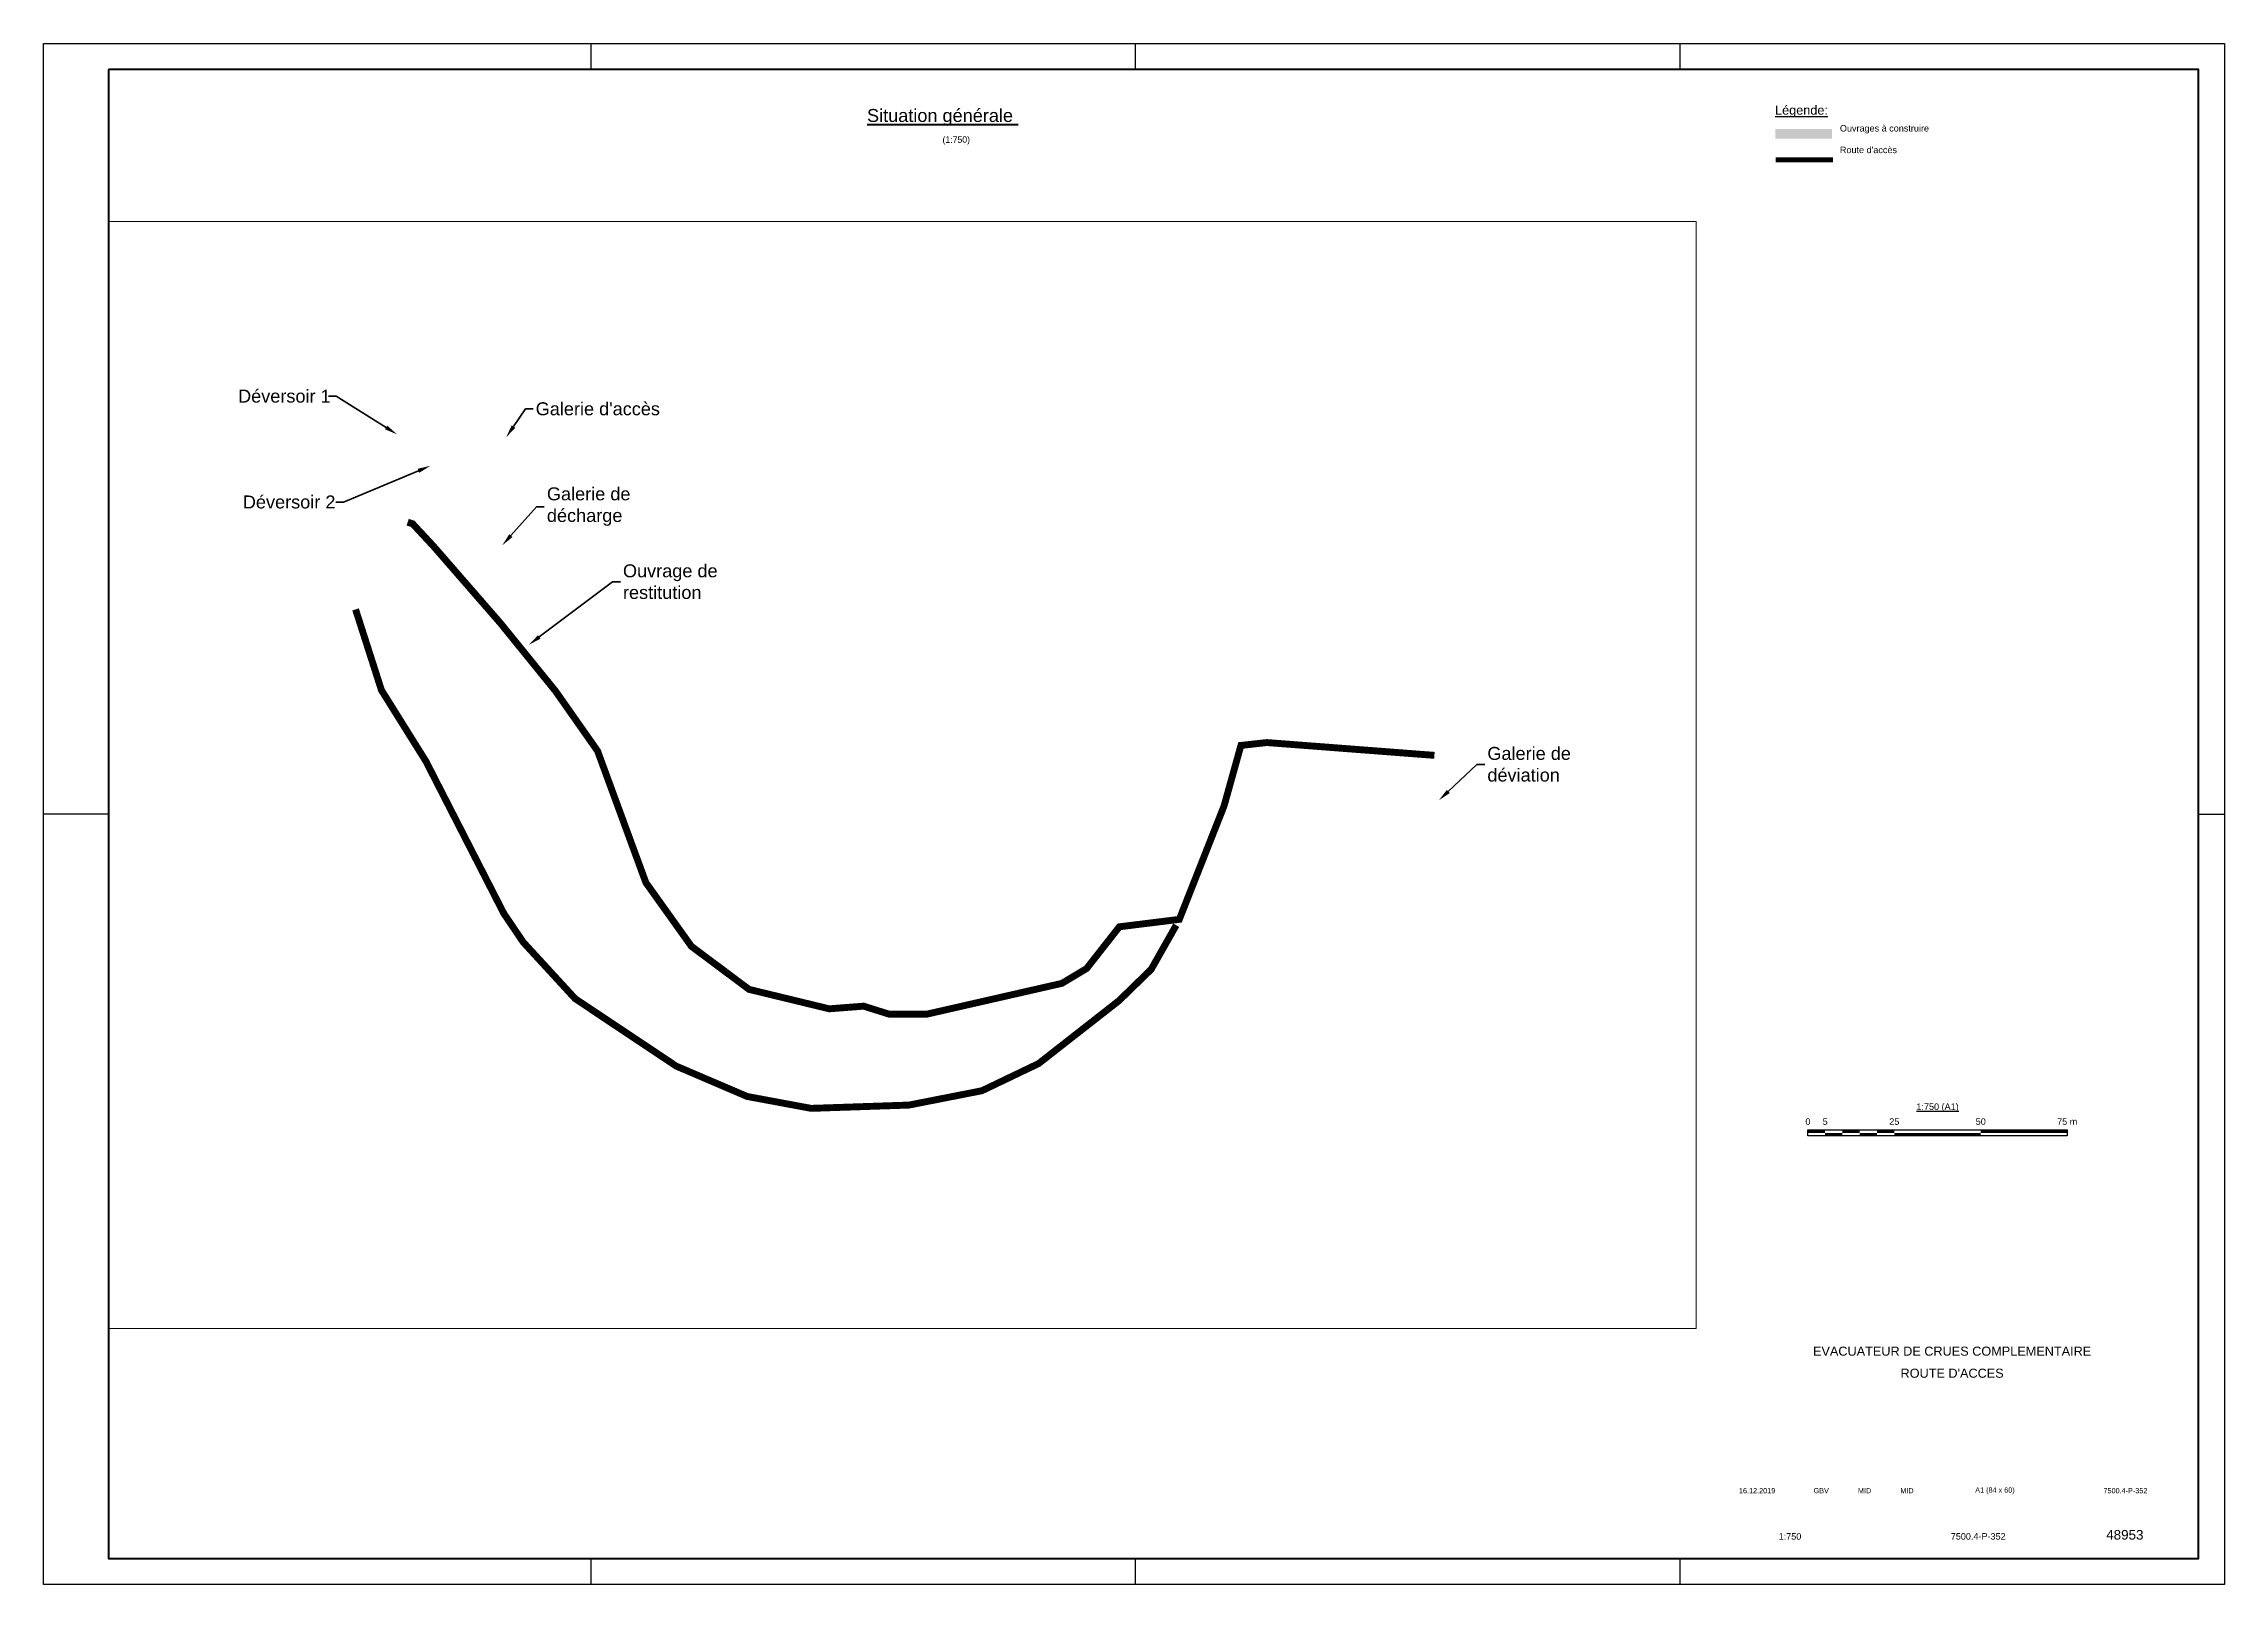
# Paper-space layout 'Présentation1' of a CAD drawing. Header units: metres, sheet in millimetres. Extents: x 350 to 1191, y -35 to 559.
# The model-space entities are those that its viewports show. They can reach past a viewport. Long polylines and large blocks are cut down to what shows.
import ezdxf
from ezdxf import colors
from ezdxf.entities.mleader import LeaderData, LeaderLine
from ezdxf.enums import TextEntityAlignment as Align
from ezdxf.math import Vec2, Vec3

# ---------------------------------------------------------------- set-up
doc = ezdxf.new("R2018")
doc.units = ezdxf.units.M
doc.header["$LTSCALE"] = 10
for name, color, linetype, lineweight in [('0__Symbol', 7, 'Continuous', 25), ('0__Text_2.5', 7, 'Continuous', 25), ('0__Text_3.5', 1, 'Continuous', 35), ('0__Text_5.0', 3, 'Continuous', 50), ('0_Col_253', 253, 'Continuous', 9), ('0_Col__Black_0.25', 7, 'Continuous', 25), ('0_Col__Black_0.50', 3, 'Continuous', 50), ('0_Col__Black_0.70', 4, 'Continuous', 70)]:
    doc.layers.add(name, color=color, linetype=linetype, lineweight=lineweight)
for name, color, linetype in [('LIN025CO', 7, 'Continuous'), ('LIN035CO', 1, 'Continuous'), ('TEXT035', 1, 'Continuous'), ('TEXT050', 3, 'Continuous'), ('TEXT070', 4, 'Continuous')]:
    doc.layers.add(name, color=color, linetype=linetype)
doc.styles.add('ARIAL', font='arial.ttf')
doc.styles.add('Lombardi', font='arial.ttf')
doc.styles.get("Standard").update_dxf_attribs({"font": 'txt.shx'})

# ---------------------------------------------------------------- blocks, each defined once
blk = doc.blocks.new('Titolo')
at = {"layer": 'LIN035CO', "style": 'ARIAL'}
for tag, p in [('DATA_MOD_C', (-180.59, 61.99)), ('DIS_MOD_C', (-155.29, 61.99)), ('VER_MOD_C', (-138.35, 61.99)), ('AP_MOD_C', (-121.87, 61.99)), ('DESCRIZIONE_MOD_C', (-67.6, 61.92)), ('DATA_MOD_B', (-180.59, 55.99)), ('DATA_MOD_A', (-180.59, 49.99)), ('DIS_MOD_B', (-155.29, 55.99)), ('DIS_MOD_A', (-155.29, 49.99)), ('VER_MOD_B', (-138.35, 55.99)), ('VER_MOD_A', (-138.35, 49.99)), ('AP_MOD_B', (-121.87, 55.99)), ('AP_MOD_A', (-121.87, 49.99)), ('DESCRIZIONE_MOD_B', (-67.6, 55.92)), ('DESCRIZIONE_MOD_A', (-67.6, 49.92))]:
    blk.add_attdef(tag, text='', height=2, dxfattribs=at).set_placement(p, align=Align.MIDDLE)
at = {"layer": 'TEXT035', "style": 'ARIAL'}
for tag, p in [('DATA_1_EMISSIONE', (-180.2, 36.12)), ('DIS.', (-155.48, 36.14)), ('VERIF.', (-138.76, 36.14)), ('APPR.', (-122.42, 36.14)), ('DIMENSIONI', (-88.48, 36.12)), ('SCALA', (-38.16, 36.12))]:
    blk.add_attdef(tag, text='', height=2, dxfattribs=at).set_placement(p, align=Align.MIDDLE)
for tag, p in [('NO._COMM.', (-171.89, 18.5)), ('NOME_FILE', (-105.52, 18.5))]:
    blk.add_attdef(tag, text='', height=2.5, dxfattribs=at).set_placement(p, align=Align.MIDDLE_LEFT)
at = {"layer": 'TEXT050', "style": 'ARIAL'}
blk.add_attdef('TITOLO_2.1', text='', height=3, dxfattribs=at).set_placement((-105, 72.6), align=Align.MIDDLE)
at = {"layer": 'TEXT070', "style": 'ARIAL'}
for tag, height, p in [('TIPO_PROGETTO_1', 4, (-105, 110.26)), ('TIPO_PROGETTO_2', 4, (-105, 104.01)), ('TITOLO_1.1', 3.5, (-105, 89.91)), ('TITOLO_1.2', 3.5, (-105, 81.41))]:
    blk.add_attdef(tag, text='', height=height, dxfattribs=at).set_placement(p, align=Align.MIDDLE)
for tag, p in [('NO._LO.', (-38.39, 19.11)), ('MOD.', (-17.3, 19.29))]:
    blk.add_attdef(tag, text='', height=3.7, dxfattribs=at).set_placement(p, align=Align.MIDDLE_CENTER)
blk = doc.blocks.new('A1')
at = {"layer": '0_Col__Black_0.25'}
for p, q in [((-630, 594), (-630, 584)), ((-420, 594), (-420, 584)), ((-210, 594), (-210, 584)), ((-816, 297), (-841, 297)), ((-10, 297), (0, 297)), ((-630, 10), (-630, 0)), ((-420, 10), (-420, 0)), ((-210, 10), (-210, 0))]:
    blk.add_line(p, q, dxfattribs=at)
blk.add_lwpolyline([(0, 594), (0, 0), (-841, 0), (-841, 594)], close=True, dxfattribs=at)
at = {"layer": '0_Col__Black_0.70'}
blk.add_lwpolyline([(-816, 584), (-816, 10), (-10, 10), (-10, 584)], close=True, dxfattribs=at)
blk = doc.blocks.new('A$C5817a9db')
blk.add_blockref('A1', (10, -10))
blk = doc.blocks.new('*U183')
at = {"layer": '0__Text_2.5', "lineweight": 30, "flags": 106}
blk.add_attdef('SCALE', text='', height=2.5, dxfattribs=at).set_placement((0, -4.05), align=Align.TOP_CENTER)
at = {"layer": '0__Text_5.0', "style": 'Lombardi'}
blk.add_attdef('TITLE_FRA', text='', height=5, dxfattribs=at).set_placement((0, 0), align=Align.BOTTOM_CENTER)
blk = doc.blocks.new('*U190')
at = {"layer": '0_Col__Black_0.25', "const_width": 1.2, "flags": 128}
for points in [[(-107.41, 23.22), (-114.07, 23.22)], [(-107.41, 23.22), (-114.07, 23.22)], [(-100.74, 22.02), (-107.41, 22.02)], [(-100.74, 22.02), (-107.41, 22.02)], [(-94.07, 23.22), (-100.74, 23.22)], [(-94.07, 23.22), (-100.74, 23.22)], [(-87.41, 22.02), (-94.07, 22.02)], [(-87.41, 22.02), (-94.07, 22.02)], [(-80.74, 23.22), (-87.41, 23.22)], [(-80.74, 23.22), (-87.41, 23.22)], [(-47.41, 22.02), (-80.74, 22.02)], [(-47.41, 22.02), (-80.74, 22.02)], [(-14.07, 23.22), (-47.41, 23.22)], [(-14.07, 23.22), (-47.41, 23.22)]]:
    blk.add_lwpolyline(points, dxfattribs=at)
at = {"layer": '0_Col__Black_0.25', "flags": 128}
blk.add_lwpolyline([(-114.07, 21.42), (-114.07, 23.82), (-14.07, 23.82), (-14.07, 21.42)], close=True, dxfattribs=at)
at = {"layer": '0__Text_2.5', "style": 'Lombardi'}
for s, p in [('0', (-114.07, 26.97)), ('5', (-107.41, 26.97)), ('25', (-80.74, 26.97)), ('50', (-47.41, 26.97)), ('75 m', (-14.07, 26.97))]:
    blk.add_text(s, height=2.5, dxfattribs=at).set_placement(p, align=Align.MIDDLE_CENTER)
blk.add_attdef('1:750', text='', height=2.5, dxfattribs=at).set_placement((-64.07, 32.72), align=Align.MIDDLE_CENTER)

msp = doc.modelspace()

# ---------------------------------------------------------------- linework, layer by layer
at = {"color": 30, "true_color": 0xf26722, "const_width": 2}
for points in [[(19019.064, 33109.41), (19020.524, 33108.939), (19026.556, 33102.447), (19045.968, 33080.146), (19061.94, 33060.462), (19074.127, 33043.107), (19088.14, 33004.937), (19101.342, 32986.469), (19118.064, 32973.982), (19141.298, 32968.353), (19151.287, 32969.115), (19158.679, 32966.8), (19169.602, 32966.8), (19208.769, 32975.73), (19215.941, 32980.029), (19225.431, 32992.119), (19242.819, 32994.283), (19255.804, 33027.197), (19260.682, 33044.7), (19268.227, 33045.532), (19316.781, 33041.82)], [(19241.92, 32992.58), (19234.662, 32979.79), (19225.3, 32970.685), (19202.013, 32952.475), (19185.588, 32944.607), (19164.439, 32940.448), (19136.05, 32939.494), (19117.505, 32942.947), (19096.915, 32951.754), (19067.632, 32971.295), (19052.587, 32987.656), (19046.949, 32995.994), (19037.025, 33015.375), (19024.364, 33040.103), (19016.037, 33053.417), (19011.47, 33060.72), (19003.965, 33084.127)]]:
    msp.add_lwpolyline(points, dxfattribs=at)

psp = doc.layouts.new('Présentation1')

# ---------------------------------------------------------------- hatches: boundary and pattern name
at = {"layer": '0_Col_253', "true_color": 0xed1f24}
h = psp.add_hatch(color=240, dxfattribs=at)
h.dxf.hatch_style = 1
h.paths.add_polyline_path([(1040.07, 526.18), (1018.1, 526.18), (1018.1, 522.44), (1040.07, 522.44)])

# ---------------------------------------------------------------- linework, layer by layer
at = {"layer": '0_Col__Black_0.50', "color": 30, "true_color": 0xf26722, "const_width": 2}
psp.add_lwpolyline([(1040.35, 514.3), (1018.35, 514.3)], dxfattribs=at)

# ---------------------------------------------------------------- block references
psp.add_blockref('A$C5817a9db', (1181.34, -24.89))
at = {"layer": '0__Symbol'}
psp.add_blockref('*U190', (1144.79, 116.56), dxfattribs=at).add_auto_attribs({'1:750': '%%u1:750 (A1)'})
at = {"layer": '0_Col__Black_0.50'}
ref = psp.add_blockref('*U183', (697, 527.41), dxfattribs=at)
lines = psp.add_mtext('(1:750)', dxfattribs={"layer": '0__Text_2.5', "insert": (697, 523.36), "char_height": 2.5, "attachment_point": 1})
ref.add_attrib('SCALE', '', (697, 523.36), dxfattribs={"flags": 104}).embed_mtext(lines)
ref.add_attrib('TITLE_FRA', '%%uSituation générale ', dxfattribs={"layer": '0__Text_5.0', "height": 5, "style": 'Lombardi'}).set_placement((697, 527.41), align=Align.BOTTOM_CENTER)
at = {"layer": 'LIN025CO'}
ref = psp.add_blockref('Titolo', (1191.34, -34.89), dxfattribs=at)
ref.add_attrib('TITOLO_1.1', 'EVACUATEUR DE CRUES COMPLEMENTAIRE', dxfattribs={"layer": 'TEXT070', "height": 3.5, "style": 'ARIAL'}).set_placement((1086.34, 55.02), align=Align.MIDDLE)
ref.add_attrib('TITOLO_1.2', "ROUTE D'ACCES", dxfattribs={"layer": 'TEXT070', "height": 3.5, "style": 'ARIAL'}).set_placement((1086.34, 46.52), align=Align.MIDDLE)
ref.add_attrib('DATA_1_EMISSIONE', '16.12.2019', dxfattribs={"layer": 'TEXT035', "height": 2, "style": 'ARIAL'}).set_placement((1011.14, 1.23), align=Align.MIDDLE)
ref.add_attrib('DIS.', 'GBV', dxfattribs={"layer": 'TEXT035', "height": 2, "style": 'ARIAL'}).set_placement((1035.86, 1.25), align=Align.MIDDLE)
ref.add_attrib('VERIF.', 'MID', dxfattribs={"layer": 'TEXT035', "height": 2, "style": 'ARIAL'}).set_placement((1052.57, 1.25), align=Align.MIDDLE)
ref.add_attrib('APPR.', 'MID', dxfattribs={"layer": 'TEXT035', "height": 2, "style": 'ARIAL'}).set_placement((1068.92, 1.25), align=Align.MIDDLE)
ref.add_attrib('DIMENSIONI', 'A1 (84 x 60)', dxfattribs={"layer": 'TEXT035', "height": 2, "style": 'ARIAL'}).set_placement((1102.86, 1.23), align=Align.MIDDLE)
ref.add_attrib('SCALA', '7500.4-P-352', dxfattribs={"layer": 'TEXT035', "height": 2, "style": 'ARIAL'}).set_placement((1153.18, 1.23), align=Align.MIDDLE)
ref.add_attrib('NO._COMM.', '1:750', dxfattribs={"layer": 'TEXT035', "height": 2.5, "style": 'ARIAL'}).set_placement((1019.44, -16.39), align=Align.MIDDLE_LEFT)
ref.add_attrib('NOME_FILE', '7500.4-P-352', dxfattribs={"layer": 'TEXT035', "height": 2.5, "style": 'ARIAL'}).set_placement((1085.82, -16.39), align=Align.MIDDLE_LEFT)
ref.add_attrib('NO._LO.', '48953', dxfattribs={"layer": 'TEXT070', "height": 3.7, "style": 'ARIAL'}).set_placement((1152.95, -15.78), align=Align.MIDDLE_CENTER)

# ---------------------------------------------------------------- texts
at = {"layer": '0__Text_2.5', "insert": (1018.06, 535.23), "char_height": 5, "width": 180, "attachment_point": 1, "style": 'Lombardi'}
psp.add_mtext("{\\H0.7x;\\LLégende\\fArial|b0|i0|c238|p34;:\\l\\P\\H0.28571x;\\P\\pxi-5,l5,t5;\\A1;\\fArial|b0|i0|c0|p34;\\H2.5002x;^IOuvrages à construire \\P\\P^IRoute d'accès}", dxfattribs=at)

# ---------------------------------------------------------------- viewports
at = {"layer": '0'}
psp.add_viewport(center=(681.49, 277.16), size=(612.31, 426.8381), view_center_point=(19162.499, 33036.137), view_height=320.93093, dxfattribs=at)

# ---------------------------------------------------------------- next in the draw order: leaders
at = {"layer": '0__Text_3.5'}
ml = psp.add_multileader_mtext('Standard', dxfattribs=at)
ml.set_content('Déversoir 1', color=256, style='Lombardi')
ml.set_leader_properties(color=256, linetype='ByLayer', lineweight=-1)
ml.build(insert=Vec2(0, 0))
ml.multileader.update_dxf_attribs({"text_left_attachment_type": 2, "text_right_attachment_type": 2, "dogleg_length": 0.3, "arrow_head_size": 5})
ctx = ml.context
ctx.base_point, ctx.char_height, ctx.arrow_head_size, ctx.landing_gap_size, ctx.plane_origin = Vec3(424.33, 423.16), 5, 5, 1, Vec3(466.47, 349.01)
ctx.left_attachment, ctx.right_attachment = 2, 2
notes = []
notes.append((ctx, [(0, (1, 1, 0), (463.22, 423.16), (-1, 0), 3, [(0, [(486.66, 408.47)], 0, [])])]))
ctx.mtext.insert, ctx.mtext.flow_direction = Vec3(425.33, 425.72), 5
ctx.mtext.has_bg_fill, ctx.mtext.bg_color, ctx.mtext.bg_scale_factor, ctx.mtext.bg_transparency, ctx.mtext.use_window_bg_color = 1, -1073741824, 1.5, 0, 1
ml = psp.add_multileader_mtext('Standard', dxfattribs=at)
ml.set_content("Galerie d'accès", color=256, style='Lombardi')
ml.set_leader_properties(color=256, linetype='ByLayer', lineweight=-1)
ml.build(insert=Vec2(0, 0))
ml.multileader.update_dxf_attribs({"text_left_attachment_type": 2, "text_right_attachment_type": 2, "dogleg_length": 0.3, "arrow_head_size": 5})
ctx = ml.context
ctx.base_point, ctx.char_height, ctx.arrow_head_size, ctx.landing_gap_size, ctx.plane_origin = Vec3(539.11, 418.25), 5, 5, 1, Vec3(497.47, 357.3)
ctx.left_attachment, ctx.right_attachment = 2, 2
notes.append((ctx, [(1, (1, 1, 0), (536.11, 418.25), (1, 0), 3, [(0, [(528.71, 407.31)], 0, [])])]))
ctx.mtext.insert, ctx.mtext.flow_direction = Vec3(540.11, 420.83), 5
ctx.mtext.has_bg_fill, ctx.mtext.bg_color, ctx.mtext.bg_scale_factor, ctx.mtext.bg_transparency, ctx.mtext.use_window_bg_color = 1, -1073741824, 1.5, 0, 1
ml = psp.add_multileader_mtext('Standard', dxfattribs=at)
ml.set_content('Déversoir 2', color=256, style='Lombardi')
ml.set_leader_properties(color=256, linetype='ByLayer', lineweight=-1)
ml.build(insert=Vec2(0, 0))
ml.multileader.update_dxf_attribs({"text_left_attachment_type": 2, "text_right_attachment_type": 2, "dogleg_length": 0.3, "arrow_head_size": 5})
ctx = ml.context
ctx.base_point, ctx.char_height, ctx.arrow_head_size, ctx.landing_gap_size, ctx.plane_origin = Vec3(426.17, 382.36), 5, 5, 1, Vec3(457.7, 360.37)
ctx.left_attachment, ctx.right_attachment = 2, 2
notes.append((ctx, [(0, (1, 1, 0), (465.98, 382.36), (-1, 0), 3, [(0, [(499.48, 396.35)], 0, [])])]))
ctx.mtext.insert, ctx.mtext.flow_direction = Vec3(427.17, 384.91), 5
ctx.mtext.has_bg_fill, ctx.mtext.bg_color, ctx.mtext.bg_scale_factor, ctx.mtext.bg_transparency, ctx.mtext.use_window_bg_color = 1, -1073741824, 1.5, 0, 1
ml = psp.add_multileader_mtext('Standard', dxfattribs=at)
ml.set_content('Ouvrage de \\Prestitution', color=256, style='Lombardi')
ml.set_leader_properties(color=256, linetype='ByLayer', lineweight=-1)
ml.build(insert=Vec2(0, 0))
ml.multileader.update_dxf_attribs({"text_left_attachment_type": 2, "text_right_attachment_type": 2, "dogleg_length": 0.3, "arrow_head_size": 5})
ctx = ml.context
ctx.base_point, ctx.char_height, ctx.arrow_head_size, ctx.landing_gap_size, ctx.plane_origin = Vec3(572.76, 351.61), 5, 5, 1, Vec3(504.51, 277.98)
ctx.left_attachment, ctx.right_attachment = 2, 2
notes.append((ctx, [(1, (1, 1, 0), (569.76, 351.61), (1, 0), 3, [(0, [(537.47, 327.35)], 0, [])])]))
ctx.mtext.insert, ctx.mtext.flow_direction = Vec3(573.76, 358.36), 5
ctx.mtext.has_bg_fill, ctx.mtext.bg_color, ctx.mtext.bg_scale_factor, ctx.mtext.bg_transparency, ctx.mtext.use_window_bg_color = 1, -1073741824, 1.5, 0, 1
ml = psp.add_multileader_mtext('Standard', dxfattribs=at)
ml.set_content('Galerie de \\Pdéviation', color=256, style='Lombardi')
ml.set_leader_properties(color=256, linetype='ByLayer', lineweight=-1)
ml.build(insert=Vec2(0, 0))
ml.multileader.update_dxf_attribs({"text_left_attachment_type": 2, "text_right_attachment_type": 2, "dogleg_length": 0.3, "arrow_head_size": 5})
ctx = ml.context
ctx.base_point, ctx.char_height, ctx.arrow_head_size, ctx.landing_gap_size, ctx.plane_origin = Vec3(906.11, 281.21), 5, 5, 1, Vec3(873.02, 217.57)
ctx.left_attachment, ctx.right_attachment = 2, 2
notes.append((ctx, [(1, (1, 1, 0), (903.11, 281.21), (1, 0), 3, [(0, [(888.41, 267.38)], 0, [])])]))
ctx.mtext.insert, ctx.mtext.flow_direction = Vec3(907.11, 287.97), 5
ctx.mtext.has_bg_fill, ctx.mtext.bg_color, ctx.mtext.bg_scale_factor, ctx.mtext.bg_transparency, ctx.mtext.use_window_bg_color = 1, -1073741824, 1.5, 0, 1
for ctx, leaders in notes:
    for number, flags, end, landing, length, lines in leaders:
        leader = LeaderData()
        leader.index, (leader.has_last_leader_line, leader.has_dogleg_vector, leader.attachment_direction) = number, flags
        leader.last_leader_point, leader.dogleg_vector, leader.dogleg_length = Vec3(end), Vec3(landing), length
        for number, points, colour, breaks in lines:
            line = LeaderLine()
            line.index, line.vertices, line.color, line.breaks = number, Vec3.list(points), colors.encode_raw_color(colour), breaks
            leader.lines.append(line)
        ctx.leaders.append(leader)

# ---------------------------------------------------------------- next in the draw order: leaders
ml = psp.add_multileader_mtext('Standard', dxfattribs=at)
ml.set_content('Galerie de \\Pdécharge', color=256, style='Lombardi')
ml.set_leader_properties(color=256, linetype='ByLayer', lineweight=-1)
ml.build(insert=Vec2(0, 0))
ml.multileader.update_dxf_attribs({"text_left_attachment_type": 2, "text_right_attachment_type": 2, "dogleg_length": 0.3, "arrow_head_size": 5})
ctx = ml.context
ctx.base_point, ctx.char_height, ctx.arrow_head_size, ctx.landing_gap_size, ctx.plane_origin = Vec3(543.43, 380.58), 5, 5, 1, Vec3(499.66, 313.37)
ctx.left_attachment, ctx.right_attachment = 2, 2
notes = []
notes.append((ctx, [(1, (1, 1, 0), (540.43, 380.58), (1, 0), 3, [(0, [(527.21, 365.69)], 0, [])])]))
ctx.mtext.insert, ctx.mtext.flow_direction = Vec3(544.43, 388.04), 5
ctx.mtext.has_bg_fill, ctx.mtext.bg_color, ctx.mtext.bg_scale_factor, ctx.mtext.bg_transparency, ctx.mtext.use_window_bg_color = 1, -1073741824, 1.5, 0, 1
for ctx, leaders in notes:
    for number, flags, end, landing, length, lines in leaders:
        leader = LeaderData()
        leader.index, (leader.has_last_leader_line, leader.has_dogleg_vector, leader.attachment_direction) = number, flags
        leader.last_leader_point, leader.dogleg_vector, leader.dogleg_length = Vec3(end), Vec3(landing), length
        for number, points, colour, breaks in lines:
            line = LeaderLine()
            line.index, line.vertices, line.color, line.breaks = number, Vec3.list(points), colors.encode_raw_color(colour), breaks
            leader.lines.append(line)
        ctx.leaders.append(leader)

doc.saveas('drawing.dxf')
